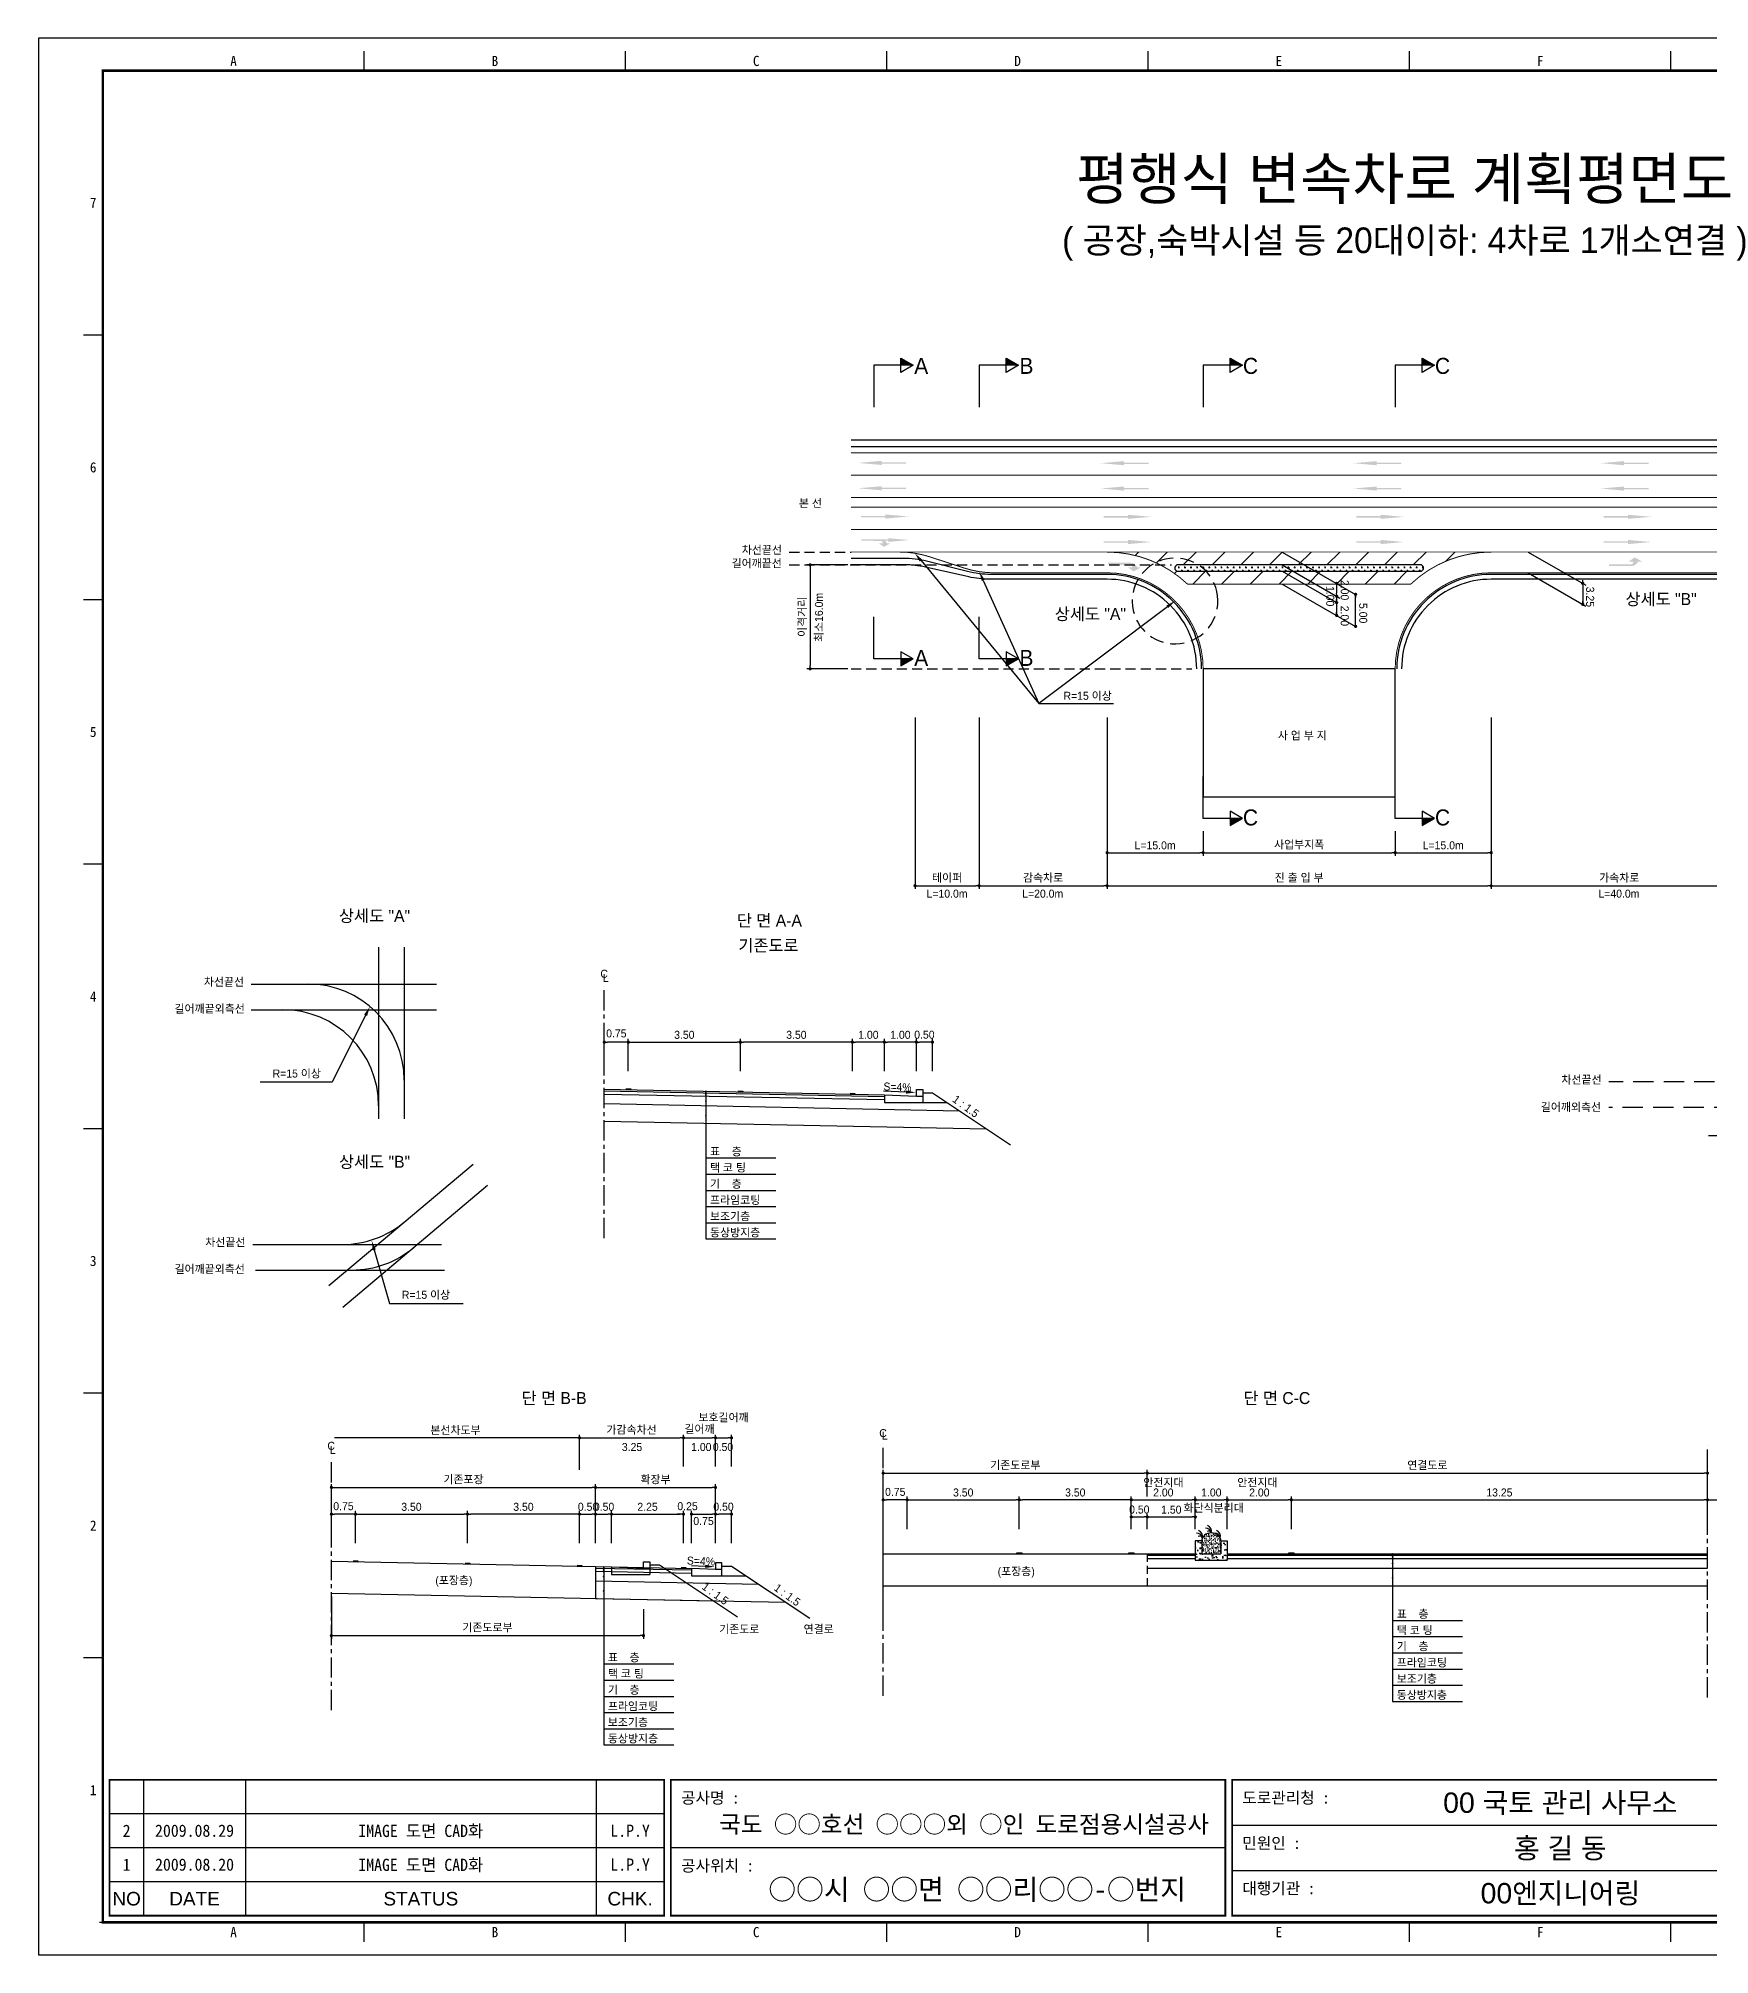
# Model space of a CAD drawing. Header units: millimetres. Extents: x 495 to 918, y -2 to 298.
# Drawn here: x 495 to 756.1, y -1.5 to 297.8 of the extents above; entities that cross this region are included whole.
import ezdxf
from ezdxf.enums import TextEntityAlignment as Align

# ---------------------------------------------------------------- set-up
doc = ezdxf.new("R2010")
doc.units = ezdxf.units.MM
doc.linetypes.add('CENTER', pattern=[50.8, 31.75, -6.35, 6.35, -6.35])
doc.linetypes.add('HIDDEN', pattern=[9.525, 6.35, -3.175])
for name, color, linetype in [('CC-GSTR-0004', 4, 'Continuous'), ('CM-LANE-0030', 30, 'Continuous'), ('CZ-DIMT-0002', 7, 'Continuous'), ('CZ-EXST-0002', 1, 'Continuous'), ('CZ-LIN1-0007', 7, 'Continuous'), ('CZ-LIN2-0003', 3, 'Continuous'), ('CZ-LINE-0001', 7, 'Continuous'), ('CZ-TEXT-BOX0', 7, 'Continuous'), ('TITLE', 7, 'Continuous')]:
    doc.layers.add(name, color=color, linetype=linetype)
doc.styles.add('견고딕', font='arial.ttf')
doc.styles.add('돋움', font='')
doc.styles.add('돋음체', font='')
doc.styles.get('돋움').set_extended_font_data('Dotum')
doc.styles.get('돋음체').set_extended_font_data('DotumChe')

# ---------------------------------------------------------------- blocks, each defined once
blk = doc.blocks.new('_Dot')
at = {"color": 0, "linetype": 'ByBlock', "lineweight": -2}
blk.add_line((-0.5, 0), (-1, 0), dxfattribs=at)
at = {"color": 0, "linetype": 'ByBlock', "const_width": 0.5}
blk.add_lwpolyline([(-0.25, 0, 1), (0.25, 0, 1)], format="xyb", close=True, dxfattribs=at)

msp = doc.modelspace()

# ---------------------------------------------------------------- hatches: boundary and pattern name
at = {"layer": 'CM-LANE-0030'}
h = msp.add_hatch(dxfattribs=at)
h.set_pattern_fill('ANSI31', color=256, style=0)
h.set_pattern_definition([(45, (1.5787, -353.4566), (-2.245064, 2.245064), [])])
h.paths.add_polyline_path([(709.45, 212.59, -0.191871), (722, 217.59), (662, 217.59, -0.191871), (674.55, 212.59)])
h.paths.add_polyline_path([(672.91, 214.59, 0.002096), (672.78, 214.68, -0.732581), (673.07, 215.59), (710.94, 215.59, -0.732581), (711.22, 214.68, 0.002096), (711.1, 214.59)], flags=16)
at = {"layer": 'CZ-EXST-0002'}
h = msp.add_hatch(dxfattribs=at)
h.set_pattern_fill('AR-CONC', color=256, scale=0.01, style=0)
h.set_pattern_definition([(50, (-432.3342, 3543.956), (1.8218467, -0.15939086), [0.1905, -2.0955]), (355, (-432.3342, 3543.956), (-0.3524283, 1.9105664), [0.1524, -1.6764]), (100.451, (-432.1824, 3543.9428), (1.469425, 1.7511669), [0.1619, -1.7809]), (46.1842, (-432.3342, 3544.464), (2.7107904, -0.4204233), [0.28575, -3.14325]), (96.6356, (-432.1083, 3544.429), (2.3740423, 2.4742556), [0.24285, -2.67135]), (351.184, (-432.3342, 3544.464), (2.374046, 2.4742512), [0.2286, -2.5146]), (21, (-432.0802, 3544.337), (1.5161488, -1.0226552), [0.1905, -2.0955]), (326, (-432.0802, 3544.337), (0.6180203, 1.8418797), [0.1524, -1.6764]), (71.4514, (-431.9539, 3544.2518), (2.1341649, 0.8192286), [0.1619, -1.7809]), (37.5, (-432.3342, 3543.95603), (0.03088603, 0.84555039), [0, -1.65608, 0, -1.7018, 0, -1.68275]), (7.5, (-432.3342, 3543.956), (0.66819663, 1.00180575), [0, -0.97028, 0, -1.61798, 0, -0.64135]), (327.5, (-432.9006, 3543.95603), (1.35590595, -0.05728744), [0, -0.635, 0, -1.9812, 0, -2.6289]), (317.5, (-433.1546, 3543.956), (1.4812918, 0.2542649), [0, -0.8255, 0, -1.31572, 0, -1.8669])])
h.paths.add_polyline_path([(680.78, 60.11), (680.78, 63.11), (679.78, 63.11), (679.78, 61.11), (676.78, 61.11), (676.78, 63.11), (675.78, 63.11), (675.78, 60.11)])
h = msp.add_hatch(dxfattribs=at)
h.set_pattern_fill('AR-SAND', color=256, scale=0.01, style=0)
h.set_pattern_definition([(37.5, (-432.3342, 3543.95603), (-0.016000313, 0.489413237), [0, -0.38608, 0, -0.4318, 0, -0.41275]), (7.5, (-432.3342, 3543.95603), (0.44952328, 0.7168251), [0, -0.20828, 0, -0.34798, 0, -0.13335]), (327.5, (-432.6466, 3543.95603), (0.79099237, 0.001437185), [0, -0.127, 0, -0.4572, 0, -0.5969]), (317.5, (-432.6466, 3543.95603), (0.76355645, 0.22292932), [0, -0.0635, 0, -0.29972, 0, -0.3429])])
edge = h.paths.add_edge_path()
edge.add_ellipse((678.28, 63.11), major_axis=(-1.5, 0), ratio=0.829212, start_angle=180, end_angle=360)
edge.add_line((676.78, 63.11), (676.78, 61.11))
edge.add_line((676.78, 61.11), (679.78, 61.11))
edge.add_line((679.78, 61.11), (679.78, 63.11))
at = {"layer": 'CZ-LIN1-0007'}
for points in [[(626.76, 231.83), (626.76, 231.62), (630.58, 231.62), (630.58, 231.41), (626.76, 231.4), (626.76, 231.19), (623.11, 231.51)], [(664.66, 231.79), (664.66, 231.57), (668.48, 231.57), (668.48, 231.36), (664.66, 231.36), (664.66, 231.14), (661.01, 231.47)], [(704.13, 231.79), (704.13, 231.57), (707.95, 231.57), (707.95, 231.36), (704.13, 231.36), (704.13, 231.14), (700.48, 231.47)], [(742.77, 231.79), (742.77, 231.57), (746.6, 231.57), (746.6, 231.36), (742.77, 231.36), (742.77, 231.14), (739.12, 231.47)], [(626.76, 227.87), (626.76, 227.66), (630.58, 227.66), (630.58, 227.45), (626.76, 227.45), (626.76, 227.23), (623.11, 227.55)], [(664.66, 227.83), (664.66, 227.61), (668.48, 227.61), (668.48, 227.4), (664.66, 227.4), (664.66, 227.18), (661.01, 227.51)], [(704.13, 227.83), (704.13, 227.61), (707.95, 227.61), (707.95, 227.4), (704.13, 227.4), (704.13, 227.18), (700.48, 227.51)], [(742.77, 227.83), (742.77, 227.61), (746.6, 227.61), (746.6, 227.4), (742.77, 227.4), (742.77, 227.18), (739.12, 227.51)], [(627.36, 223.46), (627.36, 223.24), (623.54, 223.24), (623.54, 223.03), (627.36, 223.03), (627.36, 222.81), (631.01, 223.14)], [(665.27, 223.41), (665.27, 223.2), (661.44, 223.2), (661.44, 222.98), (665.27, 222.98), (665.27, 222.77), (668.92, 223.09)], [(704.73, 223.41), (704.73, 223.2), (700.91, 223.2), (700.91, 222.98), (704.73, 222.98), (704.73, 222.77), (708.38, 223.09)], [(743.38, 223.41), (743.38, 223.2), (739.56, 223.2), (739.56, 222.98), (743.38, 222.98), (743.38, 222.77), (747.03, 223.09)], [(626.72, 219.57, -0.267976), (627.63, 218.97), (628.18, 218.97), (627.15, 218.39), (626.32, 218.96), (626.93, 218.96, 0.504994), (626.66, 219.33), (623.61, 219.35), (623.61, 219.59)], [(627.85, 219.74), (627.85, 219.55), (624.42, 219.55), (624.42, 219.36), (627.85, 219.36), (627.85, 219.17), (631.12, 219.46)], [(665.27, 219.48), (665.27, 219.26), (661.44, 219.26), (661.44, 219.05), (665.27, 219.05), (665.27, 218.83), (668.92, 219.15)], [(704.73, 219.48), (704.73, 219.26), (700.91, 219.26), (700.91, 219.05), (704.73, 219.05), (704.73, 218.83), (708.38, 219.15)], [(743.38, 219.48), (743.38, 219.26), (739.56, 219.26), (739.56, 219.05), (743.38, 219.05), (743.38, 218.83), (747.03, 219.15)], [(665.68, 215.91, -0.267976), (666.71, 215.22), (667.34, 215.22), (666.17, 214.56), (665.22, 215.21), (665.92, 215.22, 0.504994), (665.61, 215.63), (662.14, 215.65), (662.15, 215.93)], [(743.94, 215.4, 0.267976), (744.96, 216.09), (745.59, 216.09), (744.42, 216.75), (743.48, 216.1), (744.17, 216.09, -0.504994), (743.86, 215.67), (740.4, 215.65), (740.4, 215.38)], [(587.59, 133.59), (587.59, 133.72), (586.84, 133.73), (586.84, 133.61)], [(605.09, 133.24), (605.09, 133.37), (604.34, 133.38), (604.34, 133.26)], [(622.59, 132.89), (622.59, 133.02), (621.84, 133.03), (621.84, 132.91)], [(544.96, 59.85), (544.96, 59.98), (544.21, 59.99), (544.21, 59.87)], [(648.66, 61.11), (648.66, 61.24), (647.91, 61.24), (647.91, 61.11)], [(666.16, 61.11), (666.16, 61.24), (665.41, 61.24), (665.41, 61.11)], [(691.16, 61.11), (691.16, 61.24), (690.41, 61.24), (690.41, 61.11)], [(562.46, 59.5), (562.46, 59.63), (561.71, 59.64), (561.71, 59.52)], [(579.96, 59.15), (579.96, 59.28), (579.21, 59.29), (579.21, 59.17)], [(596.21, 58.83), (596.21, 58.95), (595.46, 58.97), (595.46, 58.84)]]:
    msp.add_hatch(color=256, dxfattribs=at).paths.add_polyline_path(points)
at = {"layer": 'CZ-LIN2-0003'}
h = msp.add_hatch(dxfattribs=at)
h.set_pattern_fill('CROSS', color=256, scale=0.075, style=0)
h.set_pattern_definition([(0, (1.5787, -353.45664), (0.47625, 0.47625), [0.238125, -0.714375]), (90, (1.6978, -353.5757), (-0.47625, 0.47625), [0.238125, -0.714375])])
h.paths.add_polyline_path([(710.94, 215.59), (673.07, 215.59, 0.732581), (672.78, 214.68, -0.002096), (672.91, 214.59), (711.1, 214.59, -0.002096), (711.22, 214.68, 0.732581)])
at = {"layer": 'CZ-LINE-0001'}
for points in [[(629.8, 247.85), (629.8, 246.76), (631.71, 246.76)], [(646.24, 247.85), (646.24, 246.76), (648.15, 246.76)], [(681.24, 247.85), (681.24, 246.76), (683.15, 246.76)], [(711.24, 247.85), (711.24, 246.76), (713.15, 246.76)], [(631.71, 200.92), (629.8, 200.92), (629.8, 199.82)], [(648.15, 200.92), (646.24, 200.92), (646.24, 199.82)], [(683.15, 175.98), (681.24, 175.98), (681.24, 174.89)], [(713.15, 175.98), (711.24, 175.98), (711.24, 174.89)]]:
    msp.add_hatch(color=256, dxfattribs=at).paths.add_polyline_path(points)

# ---------------------------------------------------------------- linework, layer by layer
at = {"color": 0, "linetype": 'ByBlock', "lineweight": -2}
for p, q in [((736.29, 212.93), (736.29, 213.18)), ((697.86, 212.43), (697.86, 212.18)), ((697.86, 210.93), (697.86, 211.18)), ((697.86, 210.43), (697.86, 210.18)), ((697.86, 209.93), (697.86, 210.18)), ((700.82, 210.72), (700.82, 210.47)), ((736.29, 212.43), (736.29, 212.18)), ((736.29, 209.68), (736.29, 209.93)), ((697.86, 207.93), (697.86, 208.18)), ((700.82, 206.22), (700.82, 206.47)), ((579.33, 79.2), (579.08, 79.2))]:
    msp.add_line(p, q, dxfattribs=at)
at = {"color": 0, "linetype": 'ByBlock', "const_width": 0.25}
for points in [[(697.86, 212.56, 1), (697.86, 212.81, 1)], [(736.29, 212.56, 1), (736.29, 212.81, 1)], [(736.29, 212.81, 1), (736.29, 212.56, 1)], [(697.86, 210.81, 1), (697.86, 210.56, 1)], [(697.86, 210.56, 1), (697.86, 210.81, 1)], [(697.86, 209.81, 1), (697.86, 209.56, 1)], [(700.82, 210.85, 1), (700.82, 211.1, 1)], [(736.29, 209.56, 1), (736.29, 209.31, 1)], [(697.86, 207.81, 1), (697.86, 207.56, 1)], [(700.82, 206.1, 1), (700.82, 205.85, 1)], [(579.46, 79.2, 1), (579.71, 79.2, 1)]]:
    msp.add_lwpolyline(points, format="xyb", close=True, dxfattribs=at)
at = {"layer": 'CC-GSTR-0004'}
for p, q in [((622, 235.09), (792, 235.09)), ((622, 234.09), (792, 234.09)), ((627.21, 132.8), (632.21, 132.6)), ((627.21, 132.8), (627.21, 131.6)), ((632.21, 133.6), (633.21, 133.6)), ((632.21, 132.6), (632.21, 133.6)), ((632.21, 132.6), (633.21, 132.6)), ((633.21, 133.6), (633.21, 131.6)), ((627.21, 131.6), (633.21, 131.6))]:
    msp.add_line(p, q, dxfattribs=at)
for points in [[(676.75, 199.34, 0.414214), (662, 214.09), (643.85, 214.09), (643.85, 214.09, -0.061321), (640.21, 214.54), (640.21, 214.54), (633.8, 216.14), (633.8, 216.14, 0.061321), (630.16, 216.59), (622, 216.59)], [(676, 199.34, 0.414214), (662, 213.34), (643.67, 213.34, -0.055385), (640.38, 213.7), (633.63, 215.22, 0.055385), (630.34, 215.59), (622, 215.59)], [(792, 216.59), (782.94, 216.59, 0.031099), (781.08, 216.47), (762.93, 214.2, -0.031099), (761.07, 214.09), (722, 214.09, 0.414214), (707.25, 199.34)], [(792, 215.59), (782.85, 215.59, 0.028015), (781.17, 215.49), (781.17, 215.49), (762.84, 213.43, -0.028015), (761.16, 213.34), (722, 213.34, 0.414214), (708, 199.34)]]:
    msp.add_lwpolyline(points, format="xyb", dxfattribs=at)
msp.add_lwpolyline([(601.83, 58.66), (600.83, 58.66), (597.08, 58.81), (597.08, 57.66), (601.83, 57.66), (601.83, 59.66), (600.83, 59.66), (600.83, 58.66)], dxfattribs=at)
at = {"layer": 'CM-LANE-0030', "const_width": 0.15}
for points in [[(622, 226.09), (792, 226.09)], [(622, 224.59), (792, 224.59)]]:
    msp.add_lwpolyline(points, dxfattribs=at)
msp.add_lwpolyline([(709.45, 212.59), (674.55, 212.59, 0.191871), (662, 217.59), (722, 217.59, 0.191871)], format="xyb", close=True, dxfattribs=at)
at = {"layer": 'CZ-EXST-0002'}
for p, q in [((548.21, 155.84), (548.21, 129.06)), ((552.2, 155.84), (552.2, 129.06)), ((528.32, 150.1), (557.27, 150.1)), ((528.32, 146.09), (557.27, 146.09)), ((540.42, 103), (562.97, 121.98)), ((542.63, 99.63), (565.23, 118.66)), ((528.55, 109.42), (558.03, 109.42)), ((528.96, 105.42), (558.51, 105.42)), ((540.83, 59.93), (584.58, 59.06)), ((627.03, 61.11), (668.28, 61.11)), ((584.58, 59.06), (589.58, 58.86)), ((584.58, 59.06), (584.58, 57.86)), ((584.58, 57.86), (590.58, 57.86)), ((589.58, 59.86), (590.58, 59.86)), ((589.58, 58.86), (589.58, 59.86)), ((589.58, 58.86), (590.58, 58.86)), ((590.58, 59.86), (590.58, 57.86)), ((590.58, 59.36), (592.08, 59.36)), ((592.08, 59.36), (604.29, 51.22)), ((540.83, 54.93), (600.51, 53.74)), ((627.03, 56.11), (668.28, 56.11))]:
    msp.add_line(p, q, dxfattribs=at)
at = {"layer": 'CZ-LIN1-0007'}
for p, q in [((586.84, 133.73), (587.59, 133.72)), ((586.84, 133.61), (587.59, 133.59)), ((587.59, 133.72), (587.59, 133.59)), ((604.34, 133.38), (605.09, 133.37)), ((604.34, 133.26), (605.09, 133.24)), ((605.09, 133.37), (605.09, 133.24)), ((621.84, 133.03), (622.59, 133.02)), ((621.84, 132.91), (622.59, 132.89)), ((622.59, 133.02), (622.59, 132.89)), ((544.21, 59.99), (544.96, 59.98)), ((544.96, 59.98), (544.96, 59.85)), ((647.91, 61.24), (648.66, 61.24)), ((647.91, 61.11), (647.91, 61.24)), ((648.66, 61.11), (647.91, 61.11)), ((648.66, 61.24), (648.66, 61.11)), ((665.41, 61.24), (666.16, 61.24)), ((665.41, 61.11), (665.41, 61.24)), ((666.16, 61.11), (665.41, 61.11)), ((666.16, 61.24), (666.16, 61.11)), ((690.41, 61.11), (690.41, 61.24)), ((690.41, 61.24), (691.16, 61.24)), ((691.16, 61.11), (690.41, 61.11)), ((691.16, 61.24), (691.16, 61.11)), ((544.21, 59.87), (544.96, 59.85)), ((561.71, 59.64), (562.46, 59.63)), ((561.71, 59.52), (562.46, 59.5)), ((562.46, 59.63), (562.46, 59.5)), ((579.21, 59.29), (579.96, 59.28)), ((579.21, 59.17), (579.96, 59.15)), ((579.96, 59.28), (579.96, 59.15)), ((595.46, 58.97), (596.21, 58.95)), ((595.46, 58.84), (596.21, 58.83)), ((596.21, 58.95), (596.21, 58.83))]:
    msp.add_line(p, q, dxfattribs=at)
at = {"layer": 'CZ-LIN1-0007', "const_width": 0.15}
for points in [[(622, 233.09), (792, 233.09)], [(645.82, 217.59), (662, 217.59)], [(722, 217.59), (752.61, 217.59)]]:
    msp.add_lwpolyline(points, dxfattribs=at)
at = {"layer": 'CZ-LIN1-0007', "linetype": 'HIDDEN', "const_width": 0.15}
for points in [[(622, 229.59), (792, 229.59)], [(622, 221.09), (792, 221.09)], [(629.63, 217.59), (645.82, 217.59)], [(783.21, 217.59), (752.61, 217.59)]]:
    msp.add_lwpolyline(points, dxfattribs=at)
at = {"layer": 'CZ-LIN1-0007', "const_width": 0.15}
for points in [[(677, 199.34, 0.414214), (662, 214.34), (644.38, 214.34, -0.07872), (639.74, 215.07), (634.26, 216.85), (634.26, 216.85, 0.07872), (629.63, 217.59), (629.63, 217.59), (622, 217.59)], [(792, 217.59), (783.21, 217.59, 0.040295), (780.81, 217.39), (763.2, 214.53), (763.2, 214.53, -0.040295), (760.79, 214.34), (722, 214.34, 0.414214), (707, 199.34)]]:
    msp.add_lwpolyline(points, format="xyb", dxfattribs=at)
at = {"layer": 'CZ-LIN2-0003'}
for p, q in [((583.46, 133.67), (627.21, 132.8)), ((583.46, 133.42), (627.21, 132.55)), ((583.46, 132.92), (627.21, 132.05)), ((633.21, 133.1), (634.71, 133.1)), ((634.71, 133.1), (646.92, 124.96)), ((583.46, 131.42), (638.89, 130.31)), ((633.21, 131.6), (636.96, 131.6)), ((583.46, 128.67), (643.14, 127.48)), ((676.78, 63.11), (675.78, 63.11)), ((675.78, 63.11), (675.78, 60.11)), ((676.78, 63.11), (676.78, 61.11)), ((679.78, 63.11), (680.78, 63.11)), ((679.78, 63.11), (679.78, 61.11)), ((680.78, 63.11), (680.78, 60.11)), ((668.28, 61.11), (675.78, 61.11)), ((668.28, 60.86), (675.78, 60.86)), ((668.28, 60.36), (675.78, 60.36)), ((675.78, 60.11), (680.78, 60.11)), ((676.78, 61.11), (679.78, 61.11)), ((680.78, 61.11), (755.78, 61.11)), ((680.78, 60.86), (755.78, 60.86)), ((680.78, 60.36), (755.78, 60.36)), ((582.08, 59.11), (597.08, 58.81)), ((582.08, 59.11), (582.08, 54.11)), ((582.08, 58.86), (597.08, 58.56)), ((582.08, 58.36), (597.08, 58.06)), ((601.83, 59.16), (603.33, 59.16)), ((601.83, 57.66), (605.58, 57.66)), ((603.33, 59.16), (615.54, 51.02)), ((668.28, 58.86), (755.78, 58.86)), ((582.08, 56.86), (607.55, 56.35)), ((582.08, 54.11), (611.8, 53.51)), ((668.28, 56.11), (755.78, 56.11))]:
    msp.add_line(p, q, dxfattribs=at)
msp.add_lwpolyline([(710.94, 215.59), (673.07, 215.59, 0.732581), (672.78, 214.68, -0.002096), (672.91, 214.59), (711.1, 214.59, -0.002096), (711.22, 214.68, 0.732581)], format="xyb", close=True, dxfattribs=at)
msp.add_lwpolyline([(707, 199.34), (677, 199.34), (677, 179.34), (707, 179.34)], close=True, dxfattribs=at)
for centre, radius, start, end in [((537.2, 135.1), 15, 0, 90), ((533.21, 131.09), 15, 0, 90), ((542.58, 124.42), 15, 270, 310.097), ((544.04, 120.42), 15, 270, 310.097), ((676.02, 63.45), 0.88, 7.8639, 92.7752), ((676.48, 63.42), 0.44, 19.771, 124.0366), ((675.91, 63.79), 1, 347.1802, 67.3267), ((677.41, 64.23), 0.88, 7.8639, 92.7752), ((677.87, 64.21), 0.44, 19.771, 124.0366), ((677.31, 64.58), 1, 347.1802, 67.3267), ((678.81, 63.45), 0.88, 7.8639, 92.7752), ((679.26, 63.42), 0.44, 19.771, 124.0366), ((678.7, 63.79), 1, 347.1802, 67.3267)]:
    msp.add_arc(centre, radius, start, end, dxfattribs=at)
msp.add_ellipse((678.28, 63.11), major_axis=(-1.5, 0), ratio=0.829212, start_param=3.141593, end_param=6.283185, dxfattribs=at)
at = {"layer": 'CZ-LINE-0001'}
for p, q in [((631.71, 246.76), (625.56, 246.76)), ((625.56, 246.76), (625.56, 240.22)), ((629.8, 245.66), (629.8, 247.85)), ((629.8, 247.85), (631.71, 246.76)), ((631.71, 246.76), (629.8, 245.66)), ((648.15, 246.76), (642, 246.76)), ((642, 246.76), (642, 240.22)), ((646.24, 245.66), (646.24, 247.85)), ((646.24, 247.85), (648.15, 246.76)), ((648.15, 246.76), (646.24, 245.66)), ((683.15, 246.76), (677, 246.76)), ((677, 246.76), (677, 240.22)), ((681.24, 245.66), (681.24, 247.85)), ((681.24, 247.85), (683.15, 246.76)), ((683.15, 246.76), (681.24, 245.66)), ((713.15, 246.76), (707, 246.76)), ((707, 246.76), (707, 240.22)), ((711.24, 245.66), (711.24, 247.85)), ((711.24, 247.85), (713.15, 246.76)), ((713.15, 246.76), (711.24, 245.66)), ((621.5, 215.59), (615.12, 215.59)), ((689.37, 217.59), (700.82, 210.97)), ((689.37, 215.59), (698.36, 210.39)), ((727.8, 217.59), (736.79, 212.39)), ((615.62, 215.09), (615.62, 199.84)), ((689.37, 214.59), (697.86, 209.68)), ((689.37, 212.59), (700.82, 205.97)), ((727.8, 214.34), (736.79, 209.14)), ((697.86, 212.18), (697.86, 211.18)), ((697.86, 210.18), (697.86, 207.68)), ((700.82, 205.97), (700.82, 210.97)), ((736.29, 212.18), (736.29, 209.18)), ((625.56, 200.92), (625.56, 207.46)), ((642, 200.92), (642, 207.46)), ((631.71, 200.92), (625.56, 200.92)), ((631.71, 200.92), (629.8, 202.02)), ((629.8, 202.02), (629.8, 199.82)), ((629.8, 199.82), (631.71, 200.92)), ((648.15, 200.92), (642, 200.92)), ((648.15, 200.92), (646.24, 202.02)), ((646.24, 202.02), (646.24, 199.82)), ((646.24, 199.82), (648.15, 200.92)), ((621.5, 199.34), (615.12, 199.34)), ((632, 191.73), (632, 164.95)), ((642, 191.73), (642, 164.95)), ((642, 191.73), (642, 164.95)), ((651.36, 193.92), (662.99, 193.92)), ((662, 191.73), (662, 164.95)), ((722, 191.73), (722, 164.95)), ((677, 175.98), (677, 182.53)), ((707, 175.98), (707, 182.53)), ((683.15, 175.98), (681.24, 177.08)), ((681.24, 177.08), (681.24, 174.89)), ((713.15, 175.98), (711.24, 177.08)), ((711.24, 177.08), (711.24, 174.89)), ((662, 174), (662, 164.95)), ((662, 174), (662, 170.12)), ((683.15, 175.98), (677, 175.98)), ((677, 174), (677, 170.12)), ((677, 174), (677, 170.12)), ((681.24, 174.89), (683.15, 175.98)), ((713.15, 175.98), (707, 175.98)), ((707, 174), (707, 170.12)), ((707, 174), (707, 170.12)), ((711.24, 174.89), (713.15, 175.98)), ((722, 174), (722, 170.12)), ((722, 174), (722, 164.95)), ((662.5, 170.62), (676.5, 170.62)), ((677.5, 170.62), (706.5, 170.62)), ((707.5, 170.62), (721.5, 170.62)), ((632.5, 165.45), (641.5, 165.45)), ((642.5, 165.45), (661.5, 165.45)), ((662.5, 165.45), (721.5, 165.45)), ((722.5, 165.45), (761.5, 165.45)), ((583.46, 136.47), (583.46, 141.52)), ((586.71, 141.02), (583.96, 141.02)), ((587.21, 136.47), (587.21, 141.52)), ((587.21, 136.47), (587.21, 141.52)), ((587.71, 141.02), (604.21, 141.02)), ((604.71, 136.47), (604.71, 141.52)), ((604.71, 136.47), (604.71, 141.52)), ((621.71, 141.02), (605.21, 141.02)), ((622.21, 136.47), (622.21, 141.52)), ((622.21, 136.47), (622.21, 141.52)), ((626.71, 141.02), (622.71, 141.02)), ((627.21, 136.47), (627.21, 141.52)), ((627.21, 136.47), (627.21, 141.52)), ((631.71, 141.02), (627.71, 141.02)), ((632.21, 138.91), (632.21, 141.52)), ((632.21, 136.47), (632.21, 141.52)), ((634.21, 141.02), (632.71, 141.02)), ((634.71, 136.47), (634.71, 141.52)), ((599.32, 133.36), (599.32, 110.27)), ((599.32, 122.93), (610.25, 122.93)), ((599.32, 120.4), (610.25, 120.4)), ((599.32, 117.87), (610.25, 117.87)), ((599.32, 115.34), (610.25, 115.34)), ((599.32, 112.8), (610.25, 112.8)), ((599.32, 110.27), (610.25, 110.27)), ((579.08, 79.2), (541.33, 79.2)), ((579.58, 74.23), (579.58, 79.7)), ((579.58, 74.73), (579.58, 79.7)), ((580.08, 79.2), (595.33, 79.2)), ((595.83, 74.73), (595.83, 79.7)), ((595.83, 74.73), (595.83, 79.7)), ((596.33, 79.2), (600.33, 79.2)), ((600.83, 74.73), (600.83, 79.7)), ((600.83, 74.73), (600.83, 79.7)), ((601.33, 79.2), (602.83, 79.2)), ((603.33, 74.73), (603.33, 79.7)), ((540.83, 67.78), (540.83, 71.95)), ((582.08, 67.78), (582.08, 71.95)), ((582.08, 67.78), (582.08, 71.95)), ((600.83, 67.78), (600.83, 71.95)), ((627.03, 70.02), (627.03, 74.19)), ((627.53, 73.69), (667.78, 73.69)), ((668.28, 70.02), (668.28, 74.19)), ((668.28, 70.02), (668.28, 74.19)), ((668.78, 73.69), (755.28, 73.69)), ((755.78, 70.02), (755.78, 74.19)), ((541.33, 71.45), (581.58, 71.45)), ((582.58, 71.45), (600.33, 71.45)), ((627.03, 49.93), (627.03, 70.34)), ((627.03, 64.96), (627.03, 70.02)), ((630.28, 69.52), (627.53, 69.52)), ((630.78, 64.96), (630.78, 70.02)), ((630.78, 64.96), (630.78, 70.02)), ((631.28, 69.52), (647.78, 69.52)), ((648.28, 64.96), (648.28, 70.02)), ((648.28, 64.96), (648.28, 70.02)), ((665.28, 69.52), (648.78, 69.52)), ((665.78, 64.96), (665.78, 70.02)), ((665.78, 64.96), (665.78, 70.02)), ((666.28, 69.52), (675.28, 69.52)), ((675.78, 64.96), (675.78, 70.02)), ((675.78, 64.96), (675.78, 70.02)), ((676.28, 69.52), (680.28, 69.52)), ((680.78, 64.96), (680.78, 70.02)), ((680.78, 64.96), (680.78, 70.02)), ((681.28, 69.52), (690.28, 69.52)), ((690.78, 64.96), (690.78, 70.02)), ((690.78, 64.96), (690.78, 70.02)), ((691.28, 69.52), (755.28, 69.52)), ((755.78, 64.96), (755.78, 70.02)), ((755.78, 69.52), (766.5, 69.52)), ((540.83, 62.73), (540.83, 67.78)), ((544.08, 67.28), (541.33, 67.28)), ((544.58, 62.73), (544.58, 67.78)), ((544.58, 62.73), (544.58, 67.78)), ((545.08, 67.28), (561.58, 67.28)), ((562.08, 62.73), (562.08, 67.78)), ((562.08, 62.73), (562.08, 67.78)), ((579.08, 67.28), (562.58, 67.28)), ((579.58, 62.73), (579.58, 67.78)), ((579.58, 62.73), (579.58, 67.78)), ((580.08, 67.28), (581.58, 67.28)), ((582.08, 62.73), (582.08, 67.78)), ((582.08, 62.73), (582.08, 67.78)), ((582.58, 67.28), (584.08, 67.28)), ((584.58, 62.73), (584.58, 67.78)), ((584.58, 62.73), (584.58, 67.78)), ((585.08, 67.28), (595.33, 67.28)), ((595.33, 67.28), (594.83, 67.28)), ((595.83, 62.73), (595.83, 67.78)), ((595.83, 62.73), (595.83, 67.78)), ((597.08, 62.73), (597.08, 67.78)), ((597.08, 62.73), (597.08, 67.78)), ((597.58, 67.28), (600.33, 67.28)), ((597.58, 67.28), (598.08, 67.28)), ((600.83, 62.73), (600.83, 67.78)), ((600.83, 65.17), (600.83, 67.78)), ((602.83, 67.28), (601.33, 67.28)), ((603.33, 62.73), (603.33, 67.78)), ((665.78, 64.96), (665.78, 67.34)), ((666.28, 66.84), (667.78, 66.84)), ((668.28, 64.96), (668.28, 67.34)), ((668.28, 64.96), (668.28, 67.34)), ((668.78, 66.84), (675.28, 66.84)), ((675.78, 64.96), (675.78, 67.34)), ((706.6, 61.11), (706.6, 38.03)), ((583.36, 59.08), (583.36, 31.22)), ((540.83, 54.43), (540.83, 47.81)), ((589.58, 52.43), (589.58, 47.81)), ((541.33, 48.31), (589.08, 48.31)), ((706.6, 50.68), (717.54, 50.68)), ((706.6, 48.15), (717.54, 48.15)), ((706.6, 45.62), (717.54, 45.62)), ((583.36, 43.88), (594.3, 43.88)), ((706.6, 43.09), (717.54, 43.09)), ((583.36, 41.35), (594.3, 41.35)), ((706.6, 40.56), (717.54, 40.56)), ((583.36, 38.82), (594.3, 38.82)), ((583.36, 36.28), (594.3, 36.28)), ((706.6, 38.03), (717.54, 38.03)), ((583.36, 33.75), (594.3, 33.75)), ((583.36, 31.22), (594.3, 31.22))]:
    msp.add_line(p, q, dxfattribs=at)
at = {"layer": 'CZ-LINE-0001', "linetype": 'HIDDEN', "ltscale": 0.25}
for p, q in [((612.34, 217.59), (622, 217.59)), ((612.34, 215.59), (672.07, 215.59)), ((622, 199.34), (675.23, 199.34))]:
    msp.add_line(p, q, dxfattribs=at)
at = {"layer": 'CZ-LINE-0001', "linetype": 'HIDDEN', "ltscale": 0.35}
msp.add_line((679.26, 210.73), (679.26, 210.73), dxfattribs=at)
at = {"layer": 'CZ-LINE-0001', "linetype": 'CENTER', "ltscale": 0.1}
for p, q in [((583.46, 110.4), (583.46, 149.78)), ((627.03, 38.89), (627.03, 78.27)), ((755.78, 38.64), (755.78, 78.02)), ((540.83, 36.66), (540.83, 76.04))]:
    msp.add_line(p, q, dxfattribs=at)
at = {"layer": 'CZ-LINE-0001', "linetype": 'HIDDEN', "ltscale": 0.5}
for p, q in [((756.89, 134.82), (740.37, 134.82)), ((779.03, 130.82), (740.37, 130.82))]:
    msp.add_line(p, q, dxfattribs=at)
at = {"layer": 'CZ-LINE-0001', "linetype": 'HIDDEN', "ltscale": 0.2}
msp.add_line((668.28, 61.11), (668.28, 56.11), dxfattribs=at)
at = {"layer": 'CZ-LINE-0001'}
for points in [[(632.93, 216.25), (651.36, 193.92)], [(642.65, 213.16), (651.36, 193.92)], [(671.41, 209.04), (651.36, 193.92)], [(546.17, 145.23), (540.95, 134.76), (529.71, 134.76)], [(630.59, 133.22), (627.09, 133.36)], [(769.35, 131.05), (768.18, 126.38), (755.95, 126.38)], [(547.53, 108.56), (549.9, 100.19), (561.4, 100.19)], [(599.23, 59.13), (597.08, 59.21)]]:
    msp.add_lwpolyline(points, dxfattribs=at)
at = {"layer": 'CZ-LINE-0001', "linetype": 'HIDDEN', "ltscale": 0.35}
msp.add_arc((672.61, 209.94), 6.7, 6.7667, 6.749, dxfattribs=at)
at = {"layer": 'CZ-LINE-0001'}
for centre, start, end in [((599.32, 133.3), 0, 180), ((599.32, 133.3), 0, 180), ((599.32, 133.3), 180, 0), ((599.32, 133.3), 180, 0), ((583.36, 59.02), 0, 180), ((583.36, 59.02), 0, 180), ((583.36, 59.02), 180, 0), ((583.36, 59.02), 180, 0), ((583.36, 58.82), 0, 180), ((583.36, 58.82), 0, 180), ((583.36, 58.82), 180, 0), ((583.36, 58.82), 180, 0), ((583.36, 58.59), 0, 180), ((583.36, 58.59), 0, 180), ((583.36, 58.59), 180, 0), ((583.36, 58.59), 180, 0), ((583.36, 58.33), 0, 180), ((583.36, 58.33), 0, 180), ((583.36, 58.33), 180, 0), ((583.36, 58.33), 180, 0), ((583.36, 57.54), 0, 180), ((583.36, 57.54), 0, 180), ((583.36, 57.54), 180, 0), ((583.36, 57.54), 180, 0), ((583.36, 55.3), 0, 180), ((583.36, 55.3), 0, 180), ((583.36, 55.3), 180, 0), ((583.36, 55.3), 180, 0)]:
    msp.add_arc(centre, 0.0625, start, end, dxfattribs=at)
at = {"layer": 'CZ-LINE-0001', "linetype": 'ByBlock'}
for centre, start, end in [((599.32, 133.09), 0, 180), ((599.32, 133.09), 0, 180), ((599.32, 133.09), 180, 0), ((599.32, 133.09), 180, 0), ((599.32, 132.86), 0, 180), ((599.32, 132.86), 0, 180), ((599.32, 132.86), 180, 0), ((599.32, 132.86), 180, 0), ((599.31, 132.61), 0, 180), ((599.31, 132.61), 0, 180), ((599.31, 132.61), 180, 0), ((599.31, 132.61), 180, 0), ((599.31, 131.81), 0, 180), ((599.31, 131.81), 0, 180), ((599.31, 131.81), 180, 0), ((599.31, 131.81), 180, 0), ((599.31, 129.57), 0, 180), ((599.31, 129.57), 0, 180), ((599.31, 129.57), 180, 0), ((599.31, 129.57), 180, 0), ((706.6, 60.36), 0, 180), ((706.6, 60.36), 0, 180), ((706.6, 60.36), 180, 0), ((706.6, 60.36), 180, 0), ((706.6, 61.05), 0, 180), ((706.6, 61.05), 0, 180), ((706.6, 61.05), 180, 0), ((706.6, 61.05), 180, 0), ((706.6, 60.85), 0, 180), ((706.6, 60.85), 0, 180), ((706.6, 60.85), 180, 0), ((706.6, 60.85), 180, 0), ((706.6, 60.61), 0, 180), ((706.6, 60.61), 0, 180), ((706.6, 60.61), 180, 0), ((706.6, 60.61), 180, 0), ((706.6, 59.56), 0, 180), ((706.6, 59.56), 0, 180), ((706.6, 59.56), 180, 0), ((706.6, 59.56), 180, 0), ((706.6, 57.33), 0, 180), ((706.6, 57.33), 0, 180), ((706.6, 57.33), 180, 0), ((706.6, 57.33), 180, 0)]:
    msp.add_arc(centre, 0.0625, start, end, dxfattribs=at)
at = {"layer": 'CZ-LINE-0001'}
for points in [[(632.74, 216.09), (631.97, 217.4), (633.12, 216.4)], [(642.42, 213.05), (642.03, 214.52), (642.88, 213.26)], [(671.26, 209.24), (672.61, 209.94), (671.56, 208.84)], [(545.95, 145.34), (546.84, 146.57), (546.4, 145.11)], [(630.6, 133.47), (632.09, 133.16), (630.58, 132.97)], [(547.29, 108.49), (547.12, 110), (547.77, 108.62)], [(599.24, 59.38), (600.72, 59.07), (599.22, 58.88)]]:
    msp.add_solid(points, dxfattribs=at)
at = {"layer": 'TITLE', "color": 7, "linetype": 'Continuous'}
for p, q in [((545.95, 292.8), (545.95, 295.82)), ((586.78, 292.8), (586.78, 295.82)), ((627.6, 292.8), (627.6, 295.82)), ((668.43, 292.8), (668.43, 295.82)), ((709.25, 292.8), (709.25, 295.82)), ((750.08, 292.8), (750.08, 295.82)), ((505.13, 251.47), (502.11, 251.47)), ((505.13, 210.14), (502.11, 210.14)), ((505.13, 168.81), (502.11, 168.81)), ((505.13, 127.48), (502.11, 127.48)), ((505.13, 86.16), (502.11, 86.16)), ((505.13, 44.83), (502.11, 44.83)), ((545.95, 0.47), (545.95, 3.5)), ((586.78, 0.47), (586.78, 3.5)), ((627.6, 0.47), (627.6, 3.5)), ((668.43, 0.47), (668.43, 3.5)), ((709.25, 0.47), (709.25, 3.5)), ((750.08, 0.47), (750.08, 3.5))]:
    msp.add_line(p, q, dxfattribs=at)
at = {"layer": 'TITLE', "ltscale": 150}
for p, q in [((511.5, 25.78), (511.5, 4.56)), ((527.41, 25.78), (527.41, 4.56)), ((582.19, 25.78), (582.19, 4.56)), ((592.8, 20.48), (506.19, 20.48)), ((681.53, 18.71), (768.14, 18.71)), ((592.8, 15.17), (506.19, 15.17)), ((680.47, 15.17), (593.86, 15.17)), ((592.8, 9.86), (506.19, 9.86)), ((681.53, 11.63), (768.14, 11.63))]:
    msp.add_line(p, q, dxfattribs=at)
at = {"layer": 'TITLE'}
msp.add_line((913.49, 3.5), (504.63, 3.5), dxfattribs=at)
msp.add_lwpolyline([(495.05, -1.54), (918.41, -1.54), (918.41, 297.84), (495.05, 297.84)], close=True, dxfattribs=at)
at = {"layer": 'TITLE', "linetype": 'Continuous', "const_width": 0.403}
msp.add_lwpolyline([(505.13, 3.5), (505.13, 292.8), (913.38, 292.8), (913.38, 3.5)], close=True, dxfattribs=at)
at = {"layer": 'TITLE', "ltscale": 150, "const_width": 0.265}
for points in [[(506.19, 25.78), (592.8, 25.78), (592.8, 4.56), (506.19, 4.56)], [(593.86, 25.78), (680.47, 25.78), (680.47, 4.56), (593.86, 4.56)], [(768.14, 4.56), (681.53, 4.56), (681.53, 25.78), (768.14, 25.78)]]:
    msp.add_lwpolyline(points, close=True, dxfattribs=at)

# ---------------------------------------------------------------- block references
at = {"layer": 'CZ-LINE-0001', "xscale": 0.5, "yscale": 0.5, "zscale": 0.5}
for p, rotation in [((615.62, 215.59), 90), ((615.62, 199.34), 270), ((662, 170.62), 180), ((677, 170.62), 180), ((707, 170.62), 180), ((632, 165.45), 180), ((642, 165.45), 180), ((662, 165.45), 180), ((722, 165.45), 180), ((583.46, 141.02), 180), ((587.21, 141.02), 180), ((604.71, 141.02), 180), ((622.21, 141.02), 180), ((627.21, 141.02), 180), ((632.21, 141.02), 180), ((579.58, 79.2), 180), ((595.83, 79.2), 180), ((600.83, 79.2), 180), ((627.03, 73.69), 180), ((668.28, 73.69), 180), ((540.83, 71.45), 180), ((582.08, 71.45), 180), ((627.03, 69.52), 180), ((630.78, 69.52), 180), ((648.28, 69.52), 180), ((665.78, 69.52), 180), ((675.78, 69.52), 180), ((680.78, 69.52), 180), ((690.78, 69.52), 180), ((540.83, 67.28), 180), ((544.58, 67.28), 180), ((562.08, 67.28), 180), ((579.58, 67.28), 180), ((582.08, 67.28), 180), ((584.58, 67.28), 180), ((597.08, 67.28), 180), ((597.08, 67.28), 180), ((600.83, 67.28), 180), ((665.78, 66.84), 180), ((668.28, 66.84), 180), ((540.83, 48.31), 180)]:
    msp.add_blockref('_Dot', p, dxfattribs=dict(at, rotation=rotation))
for p in [(677, 170.62), (707, 170.62), (722, 170.62), (642, 165.45), (662, 165.45), (722, 165.45), (587.21, 141.02), (604.71, 141.02), (622.21, 141.02), (627.21, 141.02), (632.21, 141.02), (634.71, 141.02), (595.83, 79.2), (600.83, 79.2), (603.33, 79.2), (668.28, 73.69), (755.78, 73.69), (582.08, 71.45), (600.83, 71.45), (630.78, 69.52), (648.28, 69.52), (665.78, 69.52), (675.78, 69.52), (680.78, 69.52), (690.78, 69.52), (755.78, 69.52), (544.58, 67.28), (562.08, 67.28), (579.58, 67.28), (582.08, 67.28), (584.58, 67.28), (595.83, 67.28), (595.83, 67.28), (600.83, 67.28), (603.33, 67.28), (668.28, 66.84), (675.78, 66.84), (589.58, 48.31)]:
    msp.add_blockref('_Dot', p, dxfattribs=at)

# ---------------------------------------------------------------- texts
at = {"layer": 'CZ-DIMT-0002', "style": '돋움'}
for s, height, p in [('A', 2.5, (632.96, 246.67)), ('B', 2.5, (649.4, 246.67)), ('C', 2.5, (684.4, 246.67)), ('C', 2.5, (714.4, 246.67)), ('본 선', 1.25, (615.66, 225.22)), ('차선끝선', 1.25, (608.07, 217.92)), ('길어깨끝선', 1.25, (607.27, 215.83)), ('상세도 "B"', 1.875, (748.54, 210.24)), ('상세도 "A"', 1.875, (659.39, 207.91)), ('A', 2.5, (632.96, 201.05)), ('B', 2.5, (649.4, 201.05)), ('R=15 이상', 1.25, (658.96, 195.13)), ('사 업 부 지', 1.25, (692.49, 188.93)), ('C', 2.5, (684.4, 176.12)), ('C', 2.5, (714.4, 176.12)), ('L=10.0m', 1.25, (637, 164.22)), ('L=20.0m', 1.25, (651.94, 164.22)), ('L=40.0m', 1.25, (741.95, 164.22)), ('차선끝선', 1.25, (524.05, 150.44)), ('C', 1.25, (583.43, 151.7)), ('L', 1.25, (583.69, 151.04)), ('길어깨끝외측선', 1.25, (521.81, 146.24)), ('R=15 이상', 1.25, (535.42, 136.12)), ('차선끝선', 1.25, (736.1, 135.16)), ('차선끝선', 1.25, (524.27, 109.76)), ('길어깨끝외측선', 1.25, (521.82, 105.57)), ('R=15 이상', 1.25, (555.61, 101.55)), ('C', 1.25, (540.79, 77.96)), ('L', 1.25, (541.06, 77.3)), ('C', 1.25, (627, 79.94)), ('L', 1.25, (627.26, 79.54))]:
    msp.add_text(s, height=height, dxfattribs=at).set_placement(p, align=Align.MIDDLE_CENTER)
msp.add_text('최소16.0m', height=1.25, rotation=90, dxfattribs=at).set_placement((617.61, 203.53))
for s, rotation, p in [('S=4%', 357.7094, (629.26, 134.02)), ('1 : 1.5', 323.8881, (639.93, 130.99)), ('S=4%', 357.7094, (598.56, 59.96)), ('1 : 1.5', 323.8881, (600.8, 54.87)), ('1 : 1.5', 323.8881, (612.05, 54.67))]:
    msp.add_text(s, height=1.25, rotation=rotation, dxfattribs=at).set_placement(p, align=Align.MIDDLE_CENTER)
for s, p in [('길어깨외측선', (729.75, 130.25)), ('표    층', (599.97, 123.32)), ('택 코 팅', (599.97, 120.79)), ('프라임코팅', (599.97, 115.73)), ('기    층', (599.97, 118.26)), ('보조기층', (599.97, 113.19)), ('동상방지층', (599.97, 110.66)), ('3.25', (586.2, 77.15)), ('1.00', (597.02, 77.15)), ('0.50', (600.41, 77.15)), ('안전지대', (667.66, 71.61)), ('안전지대', (682.33, 71.61)), ('화단식분리대', (673.94, 67.64)), ('(포장층)', (557.07, 56.32)), ('(포장층)', (644.91, 57.73)), ('표    층', (707.25, 51.07)), ('기존도로', (601.4, 48.71)), ('연결로', (614.59, 48.71)), ('택 코 팅', (707.25, 48.54)), ('표    층', (584.02, 44.27)), ('기    층', (707.25, 46.01)), ('택 코 팅', (584.02, 41.74)), ('프라임코팅', (707.25, 43.48)), ('보조기층', (707.25, 40.95)), ('기    층', (584.02, 39.21)), ('동상방지층', (707.25, 38.42)), ('프라임코팅', (584.02, 36.67)), ('보조기층', (584.02, 34.14)), ('동상방지층', (584.02, 31.61))]:
    msp.add_text(s, height=1.25, dxfattribs=at).set_placement(p)
at = {"layer": 'CZ-DIMT-0002', "char_height": 1.25, "attachment_point": 5, "rotation": 270, "style": '돋움'}
for s, insert in [('\\A1;2.00', (699.11, 211.64)), ('1.00', (696.85, 210.69)), ('5.00', (702, 208.04)), ('3.25', (737.45, 210.58)), ('2.00', (699.11, 207.61))]:
    msp.add_mtext(s, dxfattribs=dict(at, insert=insert))
at = {"layer": 'CZ-DIMT-0002', "insert": (560.21, 80.34), "char_height": 1.25, "attachment_point": 5, "style": '돋움'}
msp.add_mtext('본선차도부', dxfattribs=at)
at = {"layer": 'CZ-LINE-0001', "insert": (614.43, 207.46), "char_height": 1.25, "attachment_point": 5, "rotation": 90, "style": '돋움'}
msp.add_mtext('\\A1;이격거리', dxfattribs=at)
at = {"layer": 'CZ-LINE-0001', "char_height": 1.25, "attachment_point": 5, "style": '돋움'}
for s, insert in [('\\A1;L=15.0m', (669.5, 171.76)), ('\\A1;사업부지폭', (692, 171.82)), ('\\A1;L=15.0m', (714.5, 171.76)), ('\\A1;테이퍼', (637, 166.65)), ('\\A1;감속차로', (652, 166.65)), ('\\A1;진 출 입 부', (692, 166.65)), ('\\A1;가속차로', (742, 166.65)), ('\\A1;0.75', (585.34, 142.38)), ('\\A1;3.50', (595.96, 142.16)), ('\\A1;3.50', (613.46, 142.16)), ('\\A1;1.00', (624.71, 142.16)), ('\\A1;1.00', (629.71, 142.16)), ('\\A1;0.50', (633.46, 142.18)), ('\\A1;가감속차선', (587.71, 80.4)), ('\\A1;길어깨', (598.33, 80.52)), ('\\A1;보호길어깨', (602.08, 82.32)), ('\\A1;기존도로부', (647.66, 74.89)), ('\\A1;연결도로', (712.03, 74.88)), ('\\A1;기존포장', (561.46, 72.65)), ('\\A1;확장부', (591.46, 72.65)), ('\\A1;0.75', (542.71, 68.52)), ('\\A1;3.50', (553.33, 68.42)), ('\\A1;3.50', (570.83, 68.42)), ('\\A1;0.50', (580.92, 68.43)), ('\\A1;0.50', (583.42, 68.43)), ('\\A1;2.25', (590.21, 68.42)), ('\\A1;0.25', (596.46, 68.52)), ('\\A1;0.50', (602.08, 68.44)), ('\\A1;0.75', (628.91, 70.76)), ('\\A1;3.50', (639.53, 70.66)), ('\\A1;3.50', (657.03, 70.66)), ('\\A1;2.00', (670.78, 70.66)), ('\\A1;1.00', (678.28, 70.66)), ('\\A1;2.00', (685.78, 70.66)), ('\\A1;13.25', (723.28, 70.66)), ('\\A1;0.75', (598.96, 66.2)), ('\\A1;0.50', (667.03, 68)), ('\\A1;1.50', (672.03, 67.98)), ('\\A1;기존도로부', (565.21, 49.51))]:
    msp.add_mtext(s, dxfattribs=dict(at, insert=insert))
at = {"layer": 'CZ-TEXT-BOX0', "style": '돋움'}
for s, p in [('상세도 "A"', (547.56, 160.75)), ('단 면 A-A', (609.25, 160.02)), ('기존도로', (609.1, 156.13)), ('상세도 "B"', (547.57, 122.33)), ('단 면 B-B', (575.62, 85.42)), ('단 면 C-C', (688.52, 85.42))]:
    msp.add_text(s, height=1.875, dxfattribs=at).set_placement(p, align=Align.MIDDLE_CENTER)
at = {"layer": 'TITLE', "color": 3, "linetype": 'Continuous', "style": '돋음체'}
for s, p in [('A', (525.54, 294.31)), ('B', (566.37, 294.31)), ('C', (607.19, 294.31)), ('D', (648.02, 294.31)), ('E', (688.84, 294.31)), ('F', (729.66, 294.31)), ('7', (503.62, 272.14)), ('6', (503.62, 230.81)), ('5', (503.62, 189.48)), ('4', (503.62, 148.15)), ('3', (503.62, 106.83)), ('2', (503.62, 65.5)), ('1', (503.62, 24.17)), ('A', (525.54, 1.99)), ('B', (566.37, 1.99)), ('C', (607.19, 1.99)), ('D', (648.02, 1.99)), ('E', (688.84, 1.99)), ('F', (729.66, 1.99))]:
    msp.add_text(s, height=1.59, dxfattribs=at).set_placement(p, align=Align.MIDDLE)
at = {"layer": 'TITLE', "style": '돋움'}
for s, height, p in [('평행식 변속차로 계획평면도', 6.5, (708.47, 275.92)), ('( 공장,숙박시설 등 20대이하: 4차로 1개소연결 )', 4, (708.51, 266.29))]:
    msp.add_text(s, height=height, dxfattribs=at).set_placement(p, align=Align.MIDDLE_CENTER)
at = {"layer": 'TITLE', "style": '돋음체'}
for s, p in [('공사명 : ', (595.45, 22.07)), ('도로관리청 :', (683.12, 22.07)), ('민원인 :', (683.12, 14.99)), ('공사위치 :', (595.45, 11.46)), ('대행기관 :', (683.12, 7.92))]:
    msp.add_text(s, height=1.804, dxfattribs=at).set_placement(p)
at = {"layer": 'TITLE', "color": 7, "linetype": 'Continuous'}
for s, height, style, p in [('00 국토 관리 사무소', 3.1832, '견고딕', (732.8, 22.24)), ('국도 ○○호선 ○○○외 ○인 도로점용시설공사', 2.7, '돋음체', (639.67, 18.86)), ('홍 길 동', 3.183, '견고딕', (732.8, 15.17)), ('○○시 ○○면 ○○리○○-○번지', 3.1832, '돋음체', (641.69, 8.69)), ('00엔지니어링', 3.183, '견고딕', (732.8, 8.1))]:
    msp.add_text(s, height=height, dxfattribs=dict(at, style=style)).set_placement(p, align=Align.MIDDLE)
at = {"layer": 'TITLE', "color": 1, "linetype": 'Continuous', "style": '돋음체'}
msp.add_text('2', height=1.91, dxfattribs=at).set_placement((508.84, 17.82), align=Align.MIDDLE)
at = {"layer": 'TITLE', "linetype": 'Continuous'}
for s, height, style, p in [('2009.08.29', 1.91, '돋음체', (519.45, 17.82)), ('L.P.Y', 1.91, '돋음체', (587.49, 17.82)), ('1', 1.91, '돋음체', (508.84, 12.52)), ('2009.08.20', 1.91, '돋음체', (519.45, 12.52)), ('L.P.Y', 1.91, '돋음체', (587.49, 12.52)), ('NO', 2.122, '견고딕', (508.84, 7.21)), ('DATE', 2.122, '견고딕', (519.45, 7.21)), ('STATUS', 2.122, '견고딕', (554.8, 7.21)), ('CHK.', 2.122, '견고딕', (587.49, 7.21))]:
    msp.add_text(s, height=height, dxfattribs=dict(at, style=style)).set_placement(p, align=Align.MIDDLE)
at = {"layer": 'TITLE', "style": '돋음체'}
for p in [(554.8, 17.82), (554.8, 12.52)]:
    msp.add_text('IMAGE 도면 CAD화', height=1.9099, dxfattribs=at).set_placement(p, align=Align.MIDDLE)

doc.saveas('drawing.dxf')
